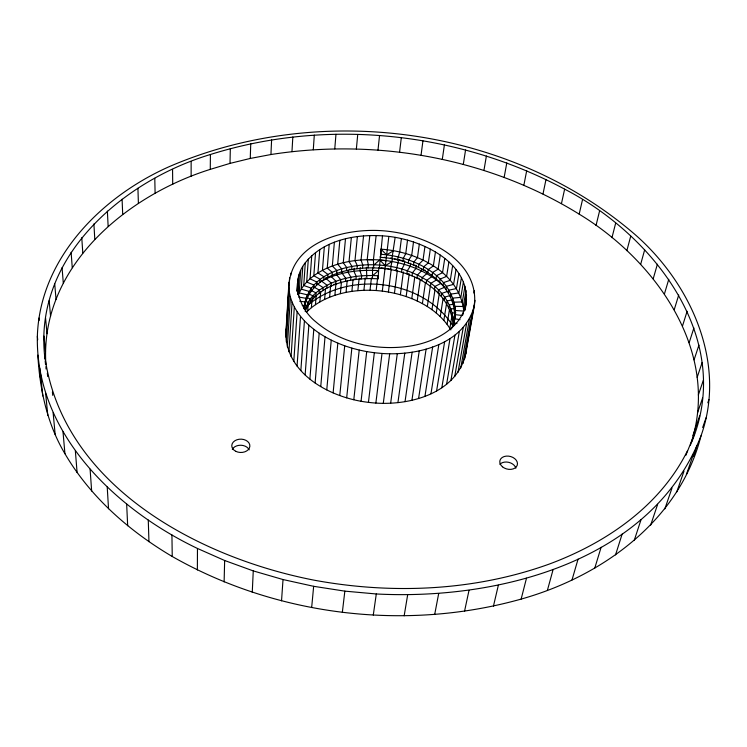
<?xml version="1.0" encoding="UTF-8"?>
<svg xmlns="http://www.w3.org/2000/svg" width="747" height="747" viewBox="0 0 747 747"><rect width="100%" height="100%" fill="white"/><g stroke="black" fill="none" stroke-linecap="round" stroke-linejoin="round"><path stroke-width="1.12" d="M304.393 309.342C305.458 273.327 350.25 262.486 379.672 265.12C412.577 267.006 453.971 287.968 453.578 325.468M197.367 569.961L197.469 548.466C115.58 509.379 35.576 433.521 37.35 336.355C39.712 258.518 101.377 196.825 169.027 166.74C320.033 101.405 509.912 126.57 635.109 234.605C690.648 283.169 727.139 362.902 701.003 435.846C679.602 520.79 601.886 576.385 521.145 599.094C405.416 631.57 276.745 615.958 172.24 556.496C129.268 531.098 90.368 497.11 64.933 453.709C47.154 423.876 39.768 389.458 37.836 355.105M464.905 310.313C476.353 263.831 420.337 237.938 382.492 235.847L379.317 268.182C350.623 265.969 309.267 275.12 304.178 308.707L304.402 305.588L302.302 305.439M380.923 254.297L380.951 249.162C416.312 251.524 459.536 271.805 463.766 311.079L455.446 310.509C451.916 274.952 412.895 256.417 380.923 254.297L380.568 257.407C415.295 258.742 461.907 284.439 453.606 324.936M305.149 311.312C316.803 283.879 351.258 277.146 378.085 278.818L378.822 267.603L379.317 268.182C411.158 270.237 449.797 289.014 453.13 324.375L453.634 321.313M45.884 364.368C39.61 267.697 125.599 195.882 210.262 169.364L210.421 154.498C326.654 117.951 457.481 131.603 564.639 189.15C653.382 234.922 734.674 338.531 691.675 442.103M382.492 235.847C354.937 234.11 323.442 240.104 305.318 262.748C290.406 281.031 298.529 308.128 315.757 321.798C341.127 343.555 376.703 350.903 409.3 346.206C433.148 342.612 460.722 329.567 466.053 303.702M285.83 337.056L288.846 287.446C290.247 239.32 351.006 226.35 389.467 231.439C426.995 235.921 479.023 260.021 474.457 305.159L465.726 354.069C455.941 395.312 405.248 407.162 368.439 402.344C331.631 398.226 285.279 374.536 285.924 332.191L288.93 282.609M210.262 169.364L230.001 163.388L230.328 148.588M224.119 581.922L224.651 560.502L197.469 548.466M230.001 163.388L250.254 158.448L250.749 143.695M250.254 158.448L270.937 154.526L271.609 139.829M252.262 592.25L253.261 570.904L224.651 560.502M690.424 445.147C721.845 352.463 655.735 260.451 579.168 214.137C488.183 157.729 376.283 138.074 270.937 154.526M291.974 151.622L292.824 136.972M286.792 323.937L287.212 317.027M287.567 311.266L287.987 304.356M288.267 299.743L288.687 292.833M289.108 285.914L289.593 277.856M286.297 341.977L289.332 292.32L288.846 287.446M290.686 275.503L290.826 273.206M287.324 346.897L290.415 297.222L289.332 292.32M288.93 351.809L292.077 302.105L290.415 297.222M291.087 356.664L294.318 306.942L292.077 302.105M296.914 291.237L297.446 283.206M297.166 291.003L298.025 278.874M297.726 294.281L297.876 292.03M297.782 294.626L299.108 274.644M293.804 361.436L297.138 311.704L294.318 306.942M300.696 270.526L299.192 292.917L298.408 294.878M302.778 266.558L301.228 289.136L299.192 292.917L307.185 294.757L306.952 297.866M297.063 366.095L300.509 316.345L297.138 311.704M281.535 600.821L283.02 579.541L253.261 570.904M305.318 262.748L303.73 285.503L301.228 289.136L308.987 291.358L308.763 294.467M313.282 149.736L314.3 135.123M304.655 305.009L304.879 301.891L299.678 301.256M308.315 259.116L306.672 282.049L303.73 285.503L311.219 288.099L310.985 291.209M305.579 301.386L305.803 298.277L298.651 297.026M300.845 370.605L304.431 320.855L300.509 316.345M306.177 308.66C308.268 296.232 320.762 288.314 331.379 283.15C346.104 276.689 362.482 274.747 378.43 275.792M307.969 305.252L308.194 302.19L304.888 301.237M306.345 312.339L307.671 310.948L308.119 304.963C349.829 270.199 424.277 279.658 453.242 326.486M311.742 255.698L310.042 278.79L306.672 282.049L313.852 284.999L313.619 288.099M310.182 301.984L310.416 298.912L306.158 297.437M305.131 374.938L308.866 325.178L304.431 320.855M307.671 310.948L311.387 307.699L312.087 298.473M315.57 252.505L313.805 275.746L310.042 278.79L316.868 282.077L316.625 285.167M312.797 298.865L313.03 295.803L308.959 294.122M311.387 307.699L315.458 304.692L316.177 295.541M319.772 249.535L317.942 272.935L313.805 275.746L320.239 279.331L319.996 282.431M309.893 379.065L313.796 329.306L308.866 325.178M319.137 293.169L319.38 290.116L313.899 287.044M315.458 304.692L319.875 301.928L320.696 291.816M324.329 246.837L322.433 270.358L317.942 272.935L323.955 276.801L323.703 279.892M315.113 382.94L319.193 333.19L313.796 329.306M322.825 290.62L323.077 287.576L317.101 283.701M334.768 148.858L335.963 134.292M319.875 301.928L324.609 299.435L325.533 288.398M329.212 244.39L327.233 268.042L332.312 272.394L332.041 275.484M326.822 288.295L327.083 285.242L321.565 281.115L319.781 282.151M320.752 386.554L325.029 336.813L319.193 333.19M44.997 358.943C32.308 257.986 122.144 181.148 210.421 154.498M324.609 299.435L329.614 297.231L330.641 285.466M334.385 242.233L332.331 265.988L336.897 270.545L336.626 273.626M331.108 286.194L331.379 283.15L326.336 278.79L321.565 281.115M329.614 297.231L334.88 295.308L335.926 283.645M336.897 272.898L336.71 274.933L340.725 279.677L340.445 282.711M339.829 240.357L337.681 264.205L341.724 268.948L341.435 272.029M326.766 389.869L331.248 340.137L325.029 336.813M334.88 295.308L340.371 293.683L341.444 282.114M342.453 271.394L342.257 273.43L345.73 278.314L345.441 281.358M345.488 238.779L343.256 262.711L346.757 267.594L346.459 270.675M311.667 607.516L313.656 586.311L283.02 579.541M333.125 392.866L337.831 343.144L331.248 340.137M356.366 148.989L357.738 134.451M340.371 293.683L346.048 292.366L347.159 280.881M348.195 270.181L347.999 272.216L350.903 277.221L350.604 280.256M351.361 237.509L349.036 261.506L351.968 266.511L351.66 269.583L349.419 269.312M339.773 395.518L344.712 345.824L337.831 343.144M346.048 292.366L351.884 291.358L353.032 279.948M354.209 268.257L353.901 271.292L356.235 276.39L355.927 279.425L354.069 279.042M357.383 236.547L354.974 260.6L357.327 265.689L357.01 268.761M346.683 397.815L351.856 348.13L344.712 345.824M351.884 291.358L357.85 290.667L359.036 279.313M360.25 267.641L359.933 270.675L361.679 275.839L361.361 278.864L359.148 278.22M363.546 235.893L361.044 259.993L362.809 265.138L362.482 268.21M377.991 150.119L379.541 135.609M357.85 290.667L363.91 290.303L365.246 277.903M366.385 267.323L366.889 278.575M368.047 267.93L368.383 264.858L367.207 259.685L369.812 235.557M353.798 399.72L359.214 350.063L351.856 348.13M363.91 290.303L370.026 290.247L371.408 277.884M372.585 267.314L372.473 278.556M373.668 267.921L373.444 259.676L376.133 235.538M465.726 354.069L466.259 349.251M361.062 401.232L366.721 351.604L359.214 350.063M370.026 290.247L376.171 290.518L377.851 276.017M342.35 612.279L344.843 591.138L313.656 586.311M368.439 402.344L374.34 352.743L366.721 351.604M384.957 268.733L385.975 260.488M450.833 329.913C436.5 306.326 408.749 294.533 382.315 291.106L385.05 268.21M439.918 293.524L438.022 292.899L438.498 289.845L444.904 287.165C429.077 271.815 407.601 263.364 385.956 260.582L386.33 257.51L384.238 257.304M388.842 236.454L386.33 257.51M399.57 152.239L401.307 137.756M388.412 292.012L391.232 269.144L390.569 269.583L390.942 266.52L392.558 258.443L390.476 258.135M392.558 258.443L391.886 258.817L395.154 237.378M375.862 403.035L382.016 353.462C417.265 355.983 465.045 344.442 474.457 305.159M396.106 270.731L398.711 259.713L394.603 258.864M394.444 293.216L397.348 270.405L395.312 269.984M401.391 238.61L399.692 251.991L397.469 259.965L398.711 259.713L404.753 261.291L402.941 261.403L403.343 258.303L405.761 253.569L407.526 240.142M383.286 403.315L389.682 353.77M401.541 272.169L401.942 269.107L404.351 264.363L404.622 262.318M400.373 294.729L403.352 271.983M421.028 155.339L422.942 140.875M408.292 263.121L408.702 260.021L411.7 255.465L413.511 241.963M390.662 403.165L397.292 353.658M406.163 296.54L409.067 274.989M410.654 263.187L410.243 266.249L407.264 270.825L406.854 273.888L409.216 273.869M285.924 332.191L286.456 328.353M412.008 275.876L412.428 272.814L415.958 268.444L416.387 265.372M411.774 298.641L414.753 277.165M419.338 244.073L417.452 257.659L413.903 262.02L413.474 265.12L415.416 265.288M397.927 402.605L404.79 353.126M418.479 267.379L418.908 264.279L423.007 260.143L424.95 246.445M417.2 301.013L420.234 279.639M421.766 268.873L421.476 270.918L417.405 275.073L416.975 278.127L419.254 278.398M373.285 615.052L376.292 593.968C498.352 600.383 652.187 561.548 701.003 435.846M421.719 280.639L422.158 277.576L426.752 273.673L427.051 271.637M405.033 401.625L412.129 352.192M442.289 159.419L444.39 144.965M422.382 303.655L425.482 282.385M430.328 249.087L428.32 262.897L423.708 266.782L423.26 269.882L425.23 270.246M426.229 283.384L426.677 280.321L431.757 276.698L432.065 274.653M427.798 272.627L428.255 269.536L433.363 265.913L435.445 251.972M411.933 400.243L419.254 350.847M427.312 306.541L430.459 285.401M430.459 286.353L430.916 283.29L436.472 279.966M432.065 275.606L432.532 272.506L438.115 269.181L440.263 255.091M434.399 289.528L434.866 286.474L440.861 283.458M436.033 278.78L436.509 275.68L442.532 272.683L444.754 258.425M431.953 309.669L434.987 289.733M418.591 398.468L426.107 349.11M439.684 282.151L440.16 279.051L446.603 276.39L448.891 261.964M436.267 313.012L439.32 293.356M424.94 396.312L432.653 346.991M441.3 296.447L441.785 293.384L447.593 291.405M442.99 285.69L443.475 282.599L450.301 280.293L452.645 265.68M463.289 164.452L465.558 150.007M440.254 316.569L443.158 298.184M444.222 300.145L444.708 297.082L450.805 295.42M445.931 289.388L446.426 286.297L453.588 284.364L456.006 269.564M430.954 393.8L438.853 344.516M443.858 320.304L446.613 303.17M446.753 303.973L447.248 300.92L452.542 299.808M448.489 293.226L448.984 290.125L456.445 288.585L458.929 273.589M448.882 307.923L449.386 304.86L453.774 304.206M450.637 297.166L451.141 294.066L458.863 292.927L461.413 277.725M447.079 324.198L449.498 309.407M436.593 390.942L444.652 341.696M450.6 311.957L451.104 308.903L454.484 308.586M452.365 301.2L452.878 298.1L460.824 297.381L463.429 281.955M449.881 328.241L452.393 313.002L455.847 312.872M453.672 305.299L454.185 302.199L462.3 301.909L464.97 286.269M452.729 320.211L453.242 317.148L455.287 317.186M454.521 309.445L455.044 306.345L463.28 306.485L466.007 290.62M441.813 387.768L450.021 338.559M404.164 615.799L407.675 594.761M454.923 313.609L455.446 310.509L454.344 321.882M453.429 325.403L454.867 318.782L460.068 319.688M454.867 317.764L455.39 314.655L462.692 315.542M446.594 384.294L454.932 335.132M483.935 170.437L486.39 156.002M450.899 380.559L459.349 331.425M463.075 314.422L463.467 312.162M463.766 311.079L466.539 294.99M464.671 310.238L466.558 299.36M454.708 376.572L463.252 327.485M457.995 372.38L466.623 323.33M473.915 293.039L474.317 290.77M460.759 368L469.433 318.988M462.963 363.472L471.684 314.496M464.625 358.812L474.98 300.387M504.15 177.366L506.793 162.921M434.679 614.529L438.685 593.548M523.871 185.209L526.682 170.764M542.994 193.968L545.992 179.513M464.531 611.289L469.013 590.335M561.455 203.614L564.639 189.15M579.168 214.137L582.52 199.654M493.45 606.116L498.361 585.2M596.031 225.501L599.561 210.999M611.961 237.686L615.659 223.166M521.145 599.094L526.486 578.206M626.864 250.656L630.729 236.117M547.402 590.335L553.125 569.475M640.646 264.391L644.67 249.815M693.739 456.557L696.746 445.903M653.195 278.827L657.388 264.233M572.006 579.961L578.066 559.12M664.428 293.935L668.77 279.303M594.771 568.103L601.12 547.271M674.242 309.66L678.724 295M682.515 325.935L687.128 311.247M615.537 554.9L622.148 534.086M689.164 342.686L693.898 327.97M634.194 540.529L641.019 519.725M694.075 359.858L698.921 345.114M697.166 377.347L702.105 362.575M650.656 525.132L657.649 504.337M698.324 395.06L703.347 380.26M697.483 412.895L702.563 398.076M664.858 508.875L671.983 488.099M685.849 455.334L694.607 433.615M692.871 435.622L699.668 415.902M676.782 491.928L683.981 471.17M707.801 402.81L708.94 399.552M702.656 427.545L706.083 417.75M686.4 474.438L693.646 453.7M305.028 309.118L306.391 305.598L304.132 305.075M451.477 328.755L453.887 322.844L456.968 323.554M687.315 451.076C659.872 506.326 605.808 543.078 549.278 564.069C474.625 590.97 392.838 594.509 315.113 580.363C197.983 557.832 61.273 485.055 44.568 354.47M306.784 306.345L308.119 304.963M372.809 275.531L378.468 270.638C360.801 269.471 342.649 271.628 326.336 278.79M374.014 264.849L379.7 259.965L385.956 260.582M392.175 261.515L385.321 265.671L379.7 259.965C360.185 258.686 339.969 261.329 322.433 270.358L327.989 274.485L327.728 277.576L325.757 277.735M393.51 250.721L386.619 254.858L380.951 249.162M313.759 296.288L315.785 295.924L316.028 292.871L311.182 290.527M333.694 284.318L335.664 284.327L335.935 281.283L331.397 276.717M367.207 259.685L373.463 259.825M344.843 591.138L376.292 593.968M376.171 290.518L382.315 291.106M374.34 352.743L382.016 353.462M380.895 267.8L384.014 268.108M379.7 259.965L385.938 260.74M387.114 268.518L389.168 268.827M380.055 256.893L380.568 257.407M377.599 278.164L378.085 278.818M37.35 336.355L37.695 339.792M40.571 374.163L42.747 396.022M45.651 393.408L47.78 415.276M45.212 361.175L45.53 364.536M39.04 318.035L39.264 320.323M43.998 336.094L45.492 351.725M47.341 373.136L47.668 376.497M45.567 318.129L47.024 333.732M52.411 391.979L52.72 395.34M53.121 412.689L55.166 434.558M49.171 300.677L50.572 316.242M63.009 431.859L64.933 453.709M54.708 283.832L56.034 299.351M75.344 450.758L77.1 472.58M62.066 267.678L63.299 283.141M71.124 252.271L72.254 267.678M90.098 469.2L91.648 490.994M81.768 237.677L82.796 253.028M93.898 223.941L94.794 239.236M107.223 487.025L108.53 508.772M107.372 211.112L108.138 226.341M126.654 504.038L127.672 525.729M122.088 199.216L122.704 214.389M137.924 188.281L138.4 203.389M148.27 520.071L148.952 541.696M45.959 366.674L46.034 368.971M39.778 368.103L40.021 376.936M154.788 178.337L155.105 193.37M171.931 534.936L172.24 556.496M172.557 169.382L172.725 184.36M191.139 161.436L191.139 176.348M232.308 449.283A9.011 6.667 0.8 0 1 240.954 445.24A9.011 6.667 0.8 0 1 249.171 449.853M499.874 464.307A8.927 6.518 13.7 0 1 508.81 462.346A8.927 6.518 13.7 0 1 515.888 468.164M235.753 451.3A9.048 6.667 0.9 0 0 249.853 446.351A9.048 6.667 0.9 0 0 236.874 439.787A9.048 6.667 0.9 0 0 235.753 451.3M502.46 466.791A8.964 6.518 13.6 0 0 517.204 465.297A8.964 6.518 13.6 0 0 506.195 456.118A8.964 6.518 13.6 0 0 502.46 466.791"/></g></svg>
